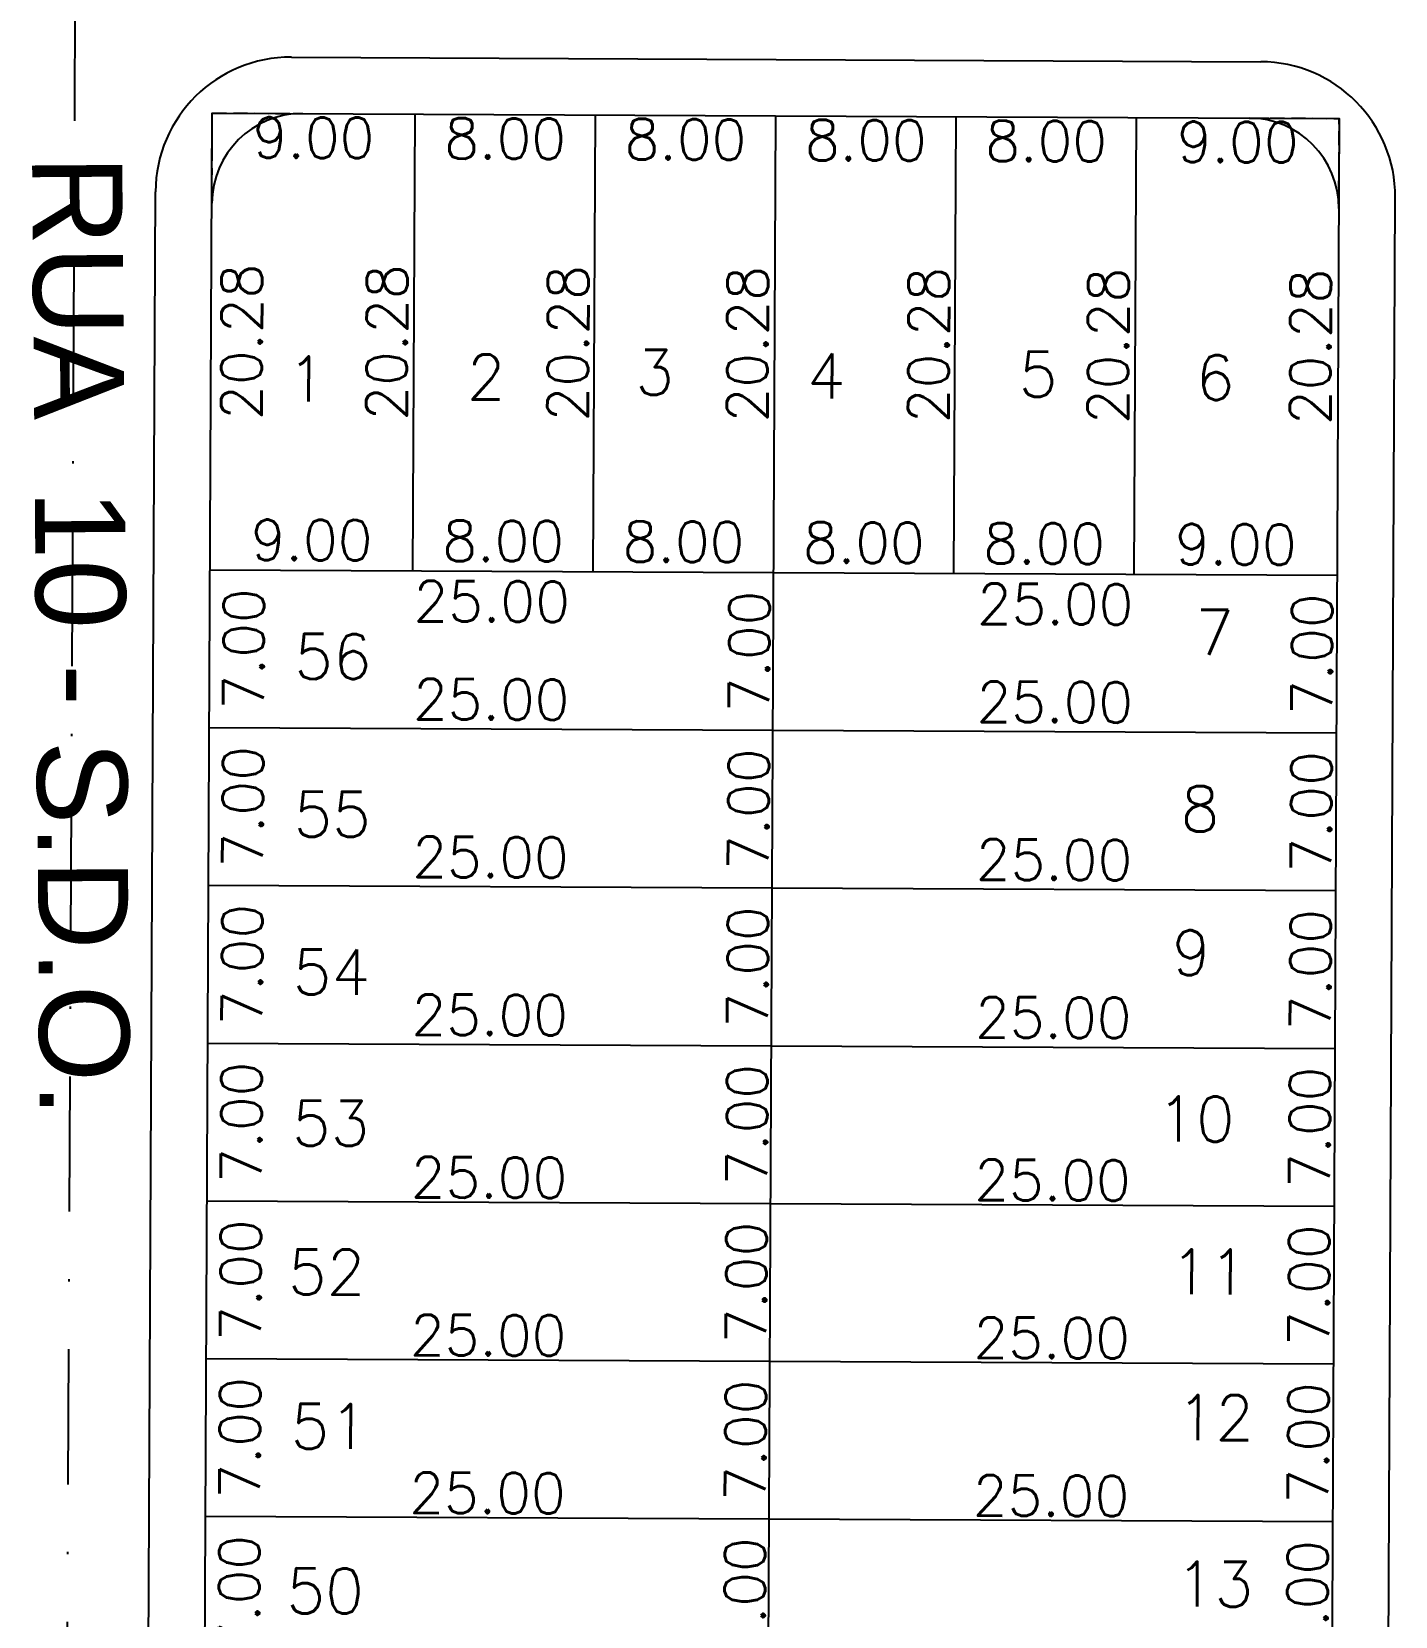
# Model space of a CAD drawing. Header units: millimetres. Extents: x -4430026 to 4783824, y 584 to 9593110.
# Drawn here: x 2183.5 to 2244, y 1645.1 to 1715.4 of the extents above; entities that cross this region are included whole.
import ezdxf
from ezdxf.enums import TextEntityAlignment as Align

# ---------------------------------------------------------------- set-up
doc = ezdxf.new("R2010")
doc.units = ezdxf.units.MM
for name, pattern in [('DASHDOT', [1, 0.5, -0.25, 0, -0.25]), ('HIDDEN', [0.375, 0.25, -0.125]), ('HIDDEN2', [0.1875, 0.125, -0.0625])]:
    doc.linetypes.add(name, pattern=pattern)
for name, color, linetype in [('boundary filipe', 6, 'Continuous'), ('Calçada', 1, 'Continuous'), ('CANTOS', 9, 'HIDDEN'), ('Cota', 8, 'Continuous'), ('COTAS', 8, 'Continuous'), ('curvas', 4, 'Continuous'), ('Lotes', 2, 'Continuous'), ('Nomes de Ruas', 3, 'Continuous'), ('Numero de lotes', 5, 'Continuous'), ('Projeção', 8, 'HIDDEN2'), ('QUADRA', 4, 'Continuous')]:
    doc.layers.add(name, color=color, linetype=linetype)
doc.styles.add('arcad1', font='romans.shx')
doc.styles.add('ARIAL', font='arial.ttf', dxfattribs={"height": 0.25})
doc.styles.add('ROMANS', font='romans.shx')
doc.dimstyles.new('BOLA100', dxfattribs={"dimscale": 0, "dimtxt": 1.9, "dimasz": 0.18, "dimexe": 0.18, "dimexo": 0.063, "dimgap": 0, "dimtad": 1, "dimzin": 4, "dimdsep": 46, "dimtxsty": 'ROMANS', "dimcen": 0.09, "dimse1": 1, "dimse2": 1, "dimsd1": 1, "dimsd2": 1, "dimclrt": 256, "dimaunit": 1, "dimadec": 4, "dimazin": 0, "dimtfac": 1.2, "dimtix": 1, "dimtmove": 2, "dimatfit": 3, "dimfxl": 1, "dimtvp": 2, "dimtolj": 1, "dimtzin": 4, "dimarcsym": 0})
doc.dimstyles.get("Standard").update_dxf_attribs({"dimtxt": 0.18, "dimasz": 0.18, "dimexe": 0.18, "dimexo": 0.0625, "dimgap": 0.09, "dimtad": 0, "dimtih": 1, "dimtoh": 1, "dimdec": 4, "dimzin": 0, "dimdsep": 46, "dimtxsty": 'Standard', "dimcen": 0.09, "dimadec": 0, "dimazin": 0, "dimtfac": 1, "dimtdec": 4, "dimtofl": 0, "dimtmove": 0, "dimatfit": 3, "dimfxl": 1, "dimtolj": 1, "dimtzin": 0, "dimarcsym": 0})

# ---------------------------------------------------------------- blocks, each defined once
blk = doc.blocks.new('*D14069')
at = {"layer": 'DEFPOINTS', "color": 0, "linetype": 'ByBlock'}
for p in [(2185.456, 1722.27), (2184.43, 1505.75), (2186.709, 1505.739)]:
    blk.add_point(p, dxfattribs=at)
at = {"layer": 'COTAS', "linetype": 'ByBlock', "insert": (2186.272, 1614.004), "char_height": 1.9, "attachment_point": 5, "rotation": 89.72858, "style": 'ROMANS'}
blk.add_mtext('\\A1;216.52', dxfattribs=at)
blk = doc.blocks.new('*D9906')
at = {"layer": 'DEFPOINTS', "color": 0}
for p in [(2191.506, 1711.792), (2196.456, 1711.768), (2191.41, 1691.515)]:
    blk.add_point(p, dxfattribs=at)
at = {"layer": 'Cota', "color": 41, "insert": (2192.808, 1701.647), "char_height": 1.8, "attachment_point": 5, "rotation": 89.72858, "style": 'ROMANS'}
blk.add_mtext('\\A1;20.28', dxfattribs=at)
blk = doc.blocks.new('*D9907')
at = {"layer": 'DEFPOINTS', "color": 0}
for p in [(2200.506, 1711.749), (2200.41, 1691.472), (2202.802, 1691.461)]:
    blk.add_point(p, dxfattribs=at)
at = {"layer": 'Cota', "color": 41, "insert": (2199.25, 1701.616), "char_height": 1.8, "attachment_point": 5, "rotation": 89.72858, "style": 'ROMANS'}
blk.add_mtext('\\A1;20.28', dxfattribs=at)
blk = doc.blocks.new('*D9908')
at = {"layer": 'DEFPOINTS', "color": 0}
for p in [(2208.506, 1711.711), (2208.41, 1691.435), (2210.836, 1691.423)]:
    blk.add_point(p, dxfattribs=at)
at = {"layer": 'Cota', "color": 41, "insert": (2207.284, 1701.578), "char_height": 1.8, "attachment_point": 5, "rotation": 89.72858, "style": 'ROMANS'}
blk.add_mtext('\\A1;20.28', dxfattribs=at)
blk = doc.blocks.new('*D9909')
at = {"layer": 'DEFPOINTS', "color": 0}
for p in [(2216.506, 1711.673), (2216.41, 1691.397), (2218.801, 1691.385)]:
    blk.add_point(p, dxfattribs=at)
at = {"layer": 'Cota', "color": 41, "insert": (2215.249, 1701.541), "char_height": 1.8, "attachment_point": 5, "rotation": 89.72858, "style": 'ROMANS'}
blk.add_mtext('\\A1;20.28', dxfattribs=at)
blk = doc.blocks.new('*D9910')
at = {"layer": 'DEFPOINTS', "color": 0}
for p in [(2224.506, 1711.635), (2224.41, 1691.359), (2226.835, 1691.347)]:
    blk.add_point(p, dxfattribs=at)
at = {"layer": 'Cota', "color": 41, "insert": (2223.284, 1701.503), "char_height": 1.8, "attachment_point": 5, "rotation": 89.72858, "style": 'ROMANS'}
blk.add_mtext('\\A1;20.28', dxfattribs=at)
blk = doc.blocks.new('*D9911')
at = {"layer": 'DEFPOINTS', "color": 0}
for p in [(2232.506, 1711.597), (2232.41, 1691.321), (2234.801, 1691.31)]:
    blk.add_point(p, dxfattribs=at)
at = {"layer": 'Cota', "color": 41, "insert": (2231.249, 1701.465), "char_height": 1.8, "attachment_point": 5, "rotation": 89.72858, "style": 'ROMANS'}
blk.add_mtext('\\A1;20.28', dxfattribs=at)
blk = doc.blocks.new('*D9912')
at = {"layer": 'DEFPOINTS', "color": 0}
for p in [(2241.447, 1711.555), (2241.351, 1691.278), (2243.776, 1691.267)]:
    blk.add_point(p, dxfattribs=at)
at = {"layer": 'Cota', "color": 41, "insert": (2240.224, 1701.422), "char_height": 1.8, "attachment_point": 5, "rotation": 89.72858, "style": 'ROMANS'}
blk.add_mtext('\\A1;20.28', dxfattribs=at)
blk = doc.blocks.new('*D9913')
at = {"layer": 'DEFPOINTS', "color": 0}
for p in [(2191.41, 1691.515), (2200.41, 1691.472), (2200.4, 1689.225)]:
    blk.add_point(p, dxfattribs=at)
at = {"layer": 'Cota', "color": 41, "insert": (2195.917, 1692.846), "char_height": 1.8, "attachment_point": 5, "rotation": 359.72858, "style": 'ROMANS'}
blk.add_mtext('\\A1;9.00', dxfattribs=at)
blk = doc.blocks.new('*D9914')
at = {"layer": 'DEFPOINTS', "color": 0}
for p in [(2200.41, 1691.472), (2208.41, 1691.435), (2208.4, 1689.187)]:
    blk.add_point(p, dxfattribs=at)
at = {"layer": 'Cota', "color": 41, "insert": (2204.417, 1692.806), "char_height": 1.8, "attachment_point": 5, "rotation": 359.72858, "style": 'ROMANS'}
blk.add_mtext('\\A1;8.00', dxfattribs=at)
blk = doc.blocks.new('*D9915')
at = {"layer": 'DEFPOINTS', "color": 0}
for p in [(2208.41, 1691.435), (2216.41, 1691.397), (2216.399, 1689.149)]:
    blk.add_point(p, dxfattribs=at)
at = {"layer": 'Cota', "color": 41, "insert": (2212.417, 1692.768), "char_height": 1.8, "attachment_point": 5, "rotation": 359.72858, "style": 'ROMANS'}
blk.add_mtext('\\A1;8.00', dxfattribs=at)
blk = doc.blocks.new('*D9916')
at = {"layer": 'DEFPOINTS', "color": 0}
for p in [(2216.41, 1691.397), (2224.41, 1691.359), (2224.399, 1689.111)]:
    blk.add_point(p, dxfattribs=at)
at = {"layer": 'Cota', "color": 41, "insert": (2220.416, 1692.73), "char_height": 1.8, "attachment_point": 5, "rotation": 359.72858, "style": 'ROMANS'}
blk.add_mtext('\\A1;8.00', dxfattribs=at)
blk = doc.blocks.new('*D9917')
at = {"layer": 'DEFPOINTS', "color": 0}
for p in [(2224.41, 1691.359), (2232.41, 1691.321), (2232.399, 1689.073)]:
    blk.add_point(p, dxfattribs=at)
at = {"layer": 'Cota', "color": 41, "insert": (2228.416, 1692.692), "char_height": 1.8, "attachment_point": 5, "rotation": 359.72858, "style": 'ROMANS'}
blk.add_mtext('\\A1;8.00', dxfattribs=at)
blk = doc.blocks.new('*D9918')
at = {"layer": 'DEFPOINTS', "color": 0}
for p in [(2232.41, 1691.321), (2241.41, 1691.278), (2241.399, 1689.03)]:
    blk.add_point(p, dxfattribs=at)
at = {"layer": 'Cota', "color": 41, "insert": (2236.916, 1692.652), "char_height": 1.8, "attachment_point": 5, "rotation": 359.72858, "style": 'ROMANS'}
blk.add_mtext('\\A1;9.00', dxfattribs=at)
blk = doc.blocks.new('*D9919')
at = {"layer": 'DEFPOINTS', "color": 0}
for p in [(2191.506, 1711.792), (2200.506, 1711.749), (2200.484, 1707.079)]:
    blk.add_point(p, dxfattribs=at)
at = {"layer": 'Cota', "color": 41, "insert": (2196.001, 1710.7), "char_height": 1.8, "attachment_point": 5, "rotation": 359.72858, "style": 'ROMANS'}
blk.add_mtext('\\A1;9.00', dxfattribs=at)
blk = doc.blocks.new('*D9920')
at = {"layer": 'DEFPOINTS', "color": 0}
for p in [(2200.506, 1711.749), (2208.506, 1711.711), (2208.484, 1707.041)]:
    blk.add_point(p, dxfattribs=at)
at = {"layer": 'Cota', "color": 41, "insert": (2204.501, 1710.66), "char_height": 1.8, "attachment_point": 5, "rotation": 359.72858, "style": 'ROMANS'}
blk.add_mtext('\\A1;8.00', dxfattribs=at)
blk = doc.blocks.new('*D9921')
at = {"layer": 'DEFPOINTS', "color": 0}
for p in [(2208.506, 1711.711), (2216.506, 1711.673), (2216.484, 1707.003)]:
    blk.add_point(p, dxfattribs=at)
at = {"layer": 'Cota', "color": 41, "insert": (2212.501, 1710.622), "char_height": 1.8, "attachment_point": 5, "rotation": 359.72858, "style": 'ROMANS'}
blk.add_mtext('\\A1;8.00', dxfattribs=at)
blk = doc.blocks.new('*D9922')
at = {"layer": 'DEFPOINTS', "color": 0}
for p in [(2216.506, 1711.673), (2224.506, 1711.635), (2224.484, 1706.965)]:
    blk.add_point(p, dxfattribs=at)
at = {"layer": 'Cota', "color": 41, "insert": (2220.501, 1710.584), "char_height": 1.8, "attachment_point": 5, "rotation": 359.72858, "style": 'ROMANS'}
blk.add_mtext('\\A1;8.00', dxfattribs=at)
blk = doc.blocks.new('*D9923')
at = {"layer": 'DEFPOINTS', "color": 0}
for p in [(2224.506, 1711.635), (2232.506, 1711.597), (2232.484, 1706.928)]:
    blk.add_point(p, dxfattribs=at)
at = {"layer": 'Cota', "color": 41, "insert": (2228.501, 1710.546), "char_height": 1.8, "attachment_point": 5, "rotation": 359.72858, "style": 'ROMANS'}
blk.add_mtext('\\A1;8.00', dxfattribs=at)
blk = doc.blocks.new('*D9924')
at = {"layer": 'DEFPOINTS', "color": 0}
for p in [(2232.506, 1711.597), (2241.506, 1711.555), (2241.484, 1706.885)]:
    blk.add_point(p, dxfattribs=at)
at = {"layer": 'Cota', "color": 41, "insert": (2237.001, 1710.506), "char_height": 1.8, "attachment_point": 5, "rotation": 359.72858, "style": 'ROMANS'}
blk.add_mtext('\\A1;9.00', dxfattribs=at)
blk = doc.blocks.new('*D9925')
at = {"layer": 'DEFPOINTS', "color": 0}
for p in [(2191.41, 1691.515), (2191.377, 1684.515), (2196.481, 1684.491)]:
    blk.add_point(p, dxfattribs=at)
at = {"layer": 'Cota', "color": 41, "insert": (2192.898, 1688.008), "char_height": 1.8, "attachment_point": 5, "rotation": 89.72858, "style": 'ROMANS'}
blk.add_mtext('\\A1;7.00', dxfattribs=at)
blk = doc.blocks.new('*D9926')
at = {"layer": 'DEFPOINTS', "color": 0}
for p in [(2191.377, 1684.515), (2191.344, 1677.515), (2196.448, 1677.491)]:
    blk.add_point(p, dxfattribs=at)
at = {"layer": 'Cota', "color": 41, "insert": (2192.864, 1681.008), "char_height": 1.8, "attachment_point": 5, "rotation": 89.72858, "style": 'ROMANS'}
blk.add_mtext('\\A1;7.00', dxfattribs=at)
blk = doc.blocks.new('*D9927')
at = {"layer": 'DEFPOINTS', "color": 0}
for p in [(2191.344, 1677.515), (2191.311, 1670.515), (2196.415, 1670.491)]:
    blk.add_point(p, dxfattribs=at)
at = {"layer": 'Cota', "color": 41, "insert": (2192.831, 1674.008), "char_height": 1.8, "attachment_point": 5, "rotation": 89.72858, "style": 'ROMANS'}
blk.add_mtext('\\A1;7.00', dxfattribs=at)
blk = doc.blocks.new('*D9928')
at = {"layer": 'DEFPOINTS', "color": 0}
for p in [(2191.311, 1670.515), (2191.278, 1663.515), (2196.382, 1663.491)]:
    blk.add_point(p, dxfattribs=at)
at = {"layer": 'Cota', "color": 41, "insert": (2192.798, 1667.008), "char_height": 1.8, "attachment_point": 5, "rotation": 89.72858, "style": 'ROMANS'}
blk.add_mtext('\\A1;7.00', dxfattribs=at)
blk = doc.blocks.new('*D9929')
at = {"layer": 'DEFPOINTS', "color": 0}
for p in [(2191.278, 1663.515), (2191.245, 1656.515), (2196.348, 1656.491)]:
    blk.add_point(p, dxfattribs=at)
at = {"layer": 'Cota', "color": 41, "insert": (2192.765, 1660.008), "char_height": 1.8, "attachment_point": 5, "rotation": 89.72858, "style": 'ROMANS'}
blk.add_mtext('\\A1;7.00', dxfattribs=at)
blk = doc.blocks.new('*D9930')
at = {"layer": 'DEFPOINTS', "color": 0}
for p in [(2191.245, 1656.515), (2191.211, 1649.516), (2196.315, 1649.491)]:
    blk.add_point(p, dxfattribs=at)
at = {"layer": 'Cota', "color": 41, "insert": (2192.732, 1653.008), "char_height": 1.8, "attachment_point": 5, "rotation": 89.72858, "style": 'ROMANS'}
blk.add_mtext('\\A1;7.00', dxfattribs=at)
blk = doc.blocks.new('*D9931')
at = {"layer": 'DEFPOINTS', "color": 0}
for p in [(2191.211, 1649.516), (2191.178, 1642.516), (2196.282, 1642.491)]:
    blk.add_point(p, dxfattribs=at)
at = {"layer": 'Cota', "color": 41, "insert": (2192.699, 1646.008), "char_height": 1.8, "attachment_point": 5, "rotation": 89.72858, "style": 'ROMANS'}
blk.add_mtext('\\A1;7.00', dxfattribs=at)
blk = doc.blocks.new('*D9948')
at = {"layer": 'DEFPOINTS', "color": 0}
for p in [(2213.841, 1691.409), (2213.808, 1684.409), (2218.912, 1684.385)]:
    blk.add_point(p, dxfattribs=at)
at = {"layer": 'Cota', "color": 41, "insert": (2215.329, 1687.902), "char_height": 1.8, "attachment_point": 5, "rotation": 89.72858, "style": 'ROMANS'}
blk.add_mtext('\\A1;7.00', dxfattribs=at)
blk = doc.blocks.new('*D9949')
at = {"layer": 'DEFPOINTS', "color": 0}
for p in [(2213.808, 1684.409), (2213.775, 1677.409), (2218.879, 1677.385)]:
    blk.add_point(p, dxfattribs=at)
at = {"layer": 'Cota', "color": 41, "insert": (2215.296, 1680.902), "char_height": 1.8, "attachment_point": 5, "rotation": 89.72858, "style": 'ROMANS'}
blk.add_mtext('\\A1;7.00', dxfattribs=at)
blk = doc.blocks.new('*D9950')
at = {"layer": 'DEFPOINTS', "color": 0}
for p in [(2213.775, 1677.409), (2213.742, 1670.409), (2218.846, 1670.385)]:
    blk.add_point(p, dxfattribs=at)
at = {"layer": 'Cota', "color": 41, "insert": (2215.262, 1673.902), "char_height": 1.8, "attachment_point": 5, "rotation": 89.72858, "style": 'ROMANS'}
blk.add_mtext('\\A1;7.00', dxfattribs=at)
blk = doc.blocks.new('*D9951')
at = {"layer": 'DEFPOINTS', "color": 0}
for p in [(2213.742, 1670.409), (2213.709, 1663.409), (2218.813, 1663.385)]:
    blk.add_point(p, dxfattribs=at)
at = {"layer": 'Cota', "color": 41, "insert": (2215.229, 1666.902), "char_height": 1.8, "attachment_point": 5, "rotation": 89.72858, "style": 'ROMANS'}
blk.add_mtext('\\A1;7.00', dxfattribs=at)
blk = doc.blocks.new('*D9952')
at = {"layer": 'DEFPOINTS', "color": 0}
for p in [(2213.709, 1663.409), (2213.676, 1656.409), (2218.779, 1656.385)]:
    blk.add_point(p, dxfattribs=at)
at = {"layer": 'Cota', "color": 41, "insert": (2215.196, 1659.902), "char_height": 1.8, "attachment_point": 5, "rotation": 89.72858, "style": 'ROMANS'}
blk.add_mtext('\\A1;7.00', dxfattribs=at)
blk = doc.blocks.new('*D9953')
at = {"layer": 'DEFPOINTS', "color": 0}
for p in [(2213.676, 1656.409), (2213.642, 1649.409), (2218.746, 1649.385)]:
    blk.add_point(p, dxfattribs=at)
at = {"layer": 'Cota', "color": 41, "insert": (2215.163, 1652.902), "char_height": 1.8, "attachment_point": 5, "rotation": 89.72858, "style": 'ROMANS'}
blk.add_mtext('\\A1;7.00', dxfattribs=at)
blk = doc.blocks.new('*D9954')
at = {"layer": 'DEFPOINTS', "color": 0}
for p in [(2213.642, 1649.409), (2213.609, 1642.409), (2218.713, 1642.385)]:
    blk.add_point(p, dxfattribs=at)
at = {"layer": 'Cota', "color": 41, "insert": (2215.13, 1645.902), "char_height": 1.8, "attachment_point": 5, "rotation": 89.72858, "style": 'ROMANS'}
blk.add_mtext('\\A1;7.00', dxfattribs=at)
blk = doc.blocks.new('*D10441')
at = {"layer": 'DEFPOINTS', "color": 0}
for p in [(2238.806, 1691.291), (2238.773, 1684.291), (2243.877, 1684.266)]:
    blk.add_point(p, dxfattribs=at)
at = {"layer": 'Cota', "color": 41, "insert": (2240.293, 1687.783), "char_height": 1.8, "attachment_point": 5, "rotation": 89.72858, "style": 'ROMANS'}
blk.add_mtext('\\A1;7.00', dxfattribs=at)
blk = doc.blocks.new('*D10442')
at = {"layer": 'DEFPOINTS', "color": 0}
for p in [(2238.773, 1684.291), (2238.74, 1677.291), (2243.844, 1677.267)]:
    blk.add_point(p, dxfattribs=at)
at = {"layer": 'Cota', "color": 41, "insert": (2240.26, 1680.784), "char_height": 1.8, "attachment_point": 5, "rotation": 89.72858, "style": 'ROMANS'}
blk.add_mtext('\\A1;7.00', dxfattribs=at)
blk = doc.blocks.new('*D10443')
at = {"layer": 'DEFPOINTS', "color": 0}
for p in [(2238.74, 1677.291), (2238.707, 1670.291), (2243.81, 1670.267)]:
    blk.add_point(p, dxfattribs=at)
at = {"layer": 'Cota', "color": 41, "insert": (2240.227, 1673.784), "char_height": 1.8, "attachment_point": 5, "rotation": 89.72858, "style": 'ROMANS'}
blk.add_mtext('\\A1;7.00', dxfattribs=at)
blk = doc.blocks.new('*D10444')
at = {"layer": 'DEFPOINTS', "color": 0}
for p in [(2238.707, 1670.291), (2238.673, 1663.291), (2243.777, 1663.267)]:
    blk.add_point(p, dxfattribs=at)
at = {"layer": 'Cota', "color": 41, "insert": (2240.194, 1666.784), "char_height": 1.8, "attachment_point": 5, "rotation": 89.72858, "style": 'ROMANS'}
blk.add_mtext('\\A1;7.00', dxfattribs=at)
blk = doc.blocks.new('*D10445')
at = {"layer": 'DEFPOINTS', "color": 0}
for p in [(2238.673, 1663.291), (2238.64, 1656.291), (2243.744, 1656.267)]:
    blk.add_point(p, dxfattribs=at)
at = {"layer": 'Cota', "color": 41, "insert": (2240.161, 1659.784), "char_height": 1.8, "attachment_point": 5, "rotation": 89.72858, "style": 'ROMANS'}
blk.add_mtext('\\A1;7.00', dxfattribs=at)
blk = doc.blocks.new('*D10446')
at = {"layer": 'DEFPOINTS', "color": 0}
for p in [(2238.64, 1656.291), (2238.607, 1649.291), (2243.711, 1649.267)]:
    blk.add_point(p, dxfattribs=at)
at = {"layer": 'Cota', "color": 41, "insert": (2240.127, 1652.784), "char_height": 1.8, "attachment_point": 5, "rotation": 89.72858, "style": 'ROMANS'}
blk.add_mtext('\\A1;7.00', dxfattribs=at)
blk = doc.blocks.new('*D10447')
at = {"layer": 'DEFPOINTS', "color": 0}
for p in [(2238.607, 1649.291), (2238.574, 1642.291), (2243.678, 1642.267)]:
    blk.add_point(p, dxfattribs=at)
at = {"layer": 'Cota', "color": 41, "insert": (2240.094, 1645.784), "char_height": 1.8, "attachment_point": 5, "rotation": 89.72858, "style": 'ROMANS'}
blk.add_mtext('\\A1;7.00', dxfattribs=at)
blk = doc.blocks.new('*D10481')
at = {"layer": 'DEFPOINTS', "color": 0}
for p in [(2191.207, 1648.497), (2216.206, 1648.379), (2216.199, 1646.903)]:
    blk.add_point(p, dxfattribs=at)
at = {"layer": 'Cota', "color": 41, "insert": (2203.717, 1650.562), "char_height": 1.8, "attachment_point": 5, "rotation": 359.72858, "style": 'ROMANS'}
blk.add_mtext('\\A1;25.00', dxfattribs=at)
blk = doc.blocks.new('*D10482')
at = {"layer": 'DEFPOINTS', "color": 0}
for p in [(2216.206, 1648.379), (2241.206, 1648.26), (2241.199, 1646.784)]:
    blk.add_point(p, dxfattribs=at)
at = {"layer": 'Cota', "color": 41, "insert": (2228.716, 1650.443), "char_height": 1.8, "attachment_point": 5, "rotation": 359.72858, "style": 'ROMANS'}
blk.add_mtext('\\A1;25.00', dxfattribs=at)
blk = doc.blocks.new('*D10483')
at = {"layer": 'DEFPOINTS', "color": 0}
for p in [(2191.24, 1655.497), (2216.24, 1655.378), (2216.233, 1653.903)]:
    blk.add_point(p, dxfattribs=at)
at = {"layer": 'Cota', "color": 41, "insert": (2203.75, 1657.562), "char_height": 1.8, "attachment_point": 5, "rotation": 359.72858, "style": 'ROMANS'}
blk.add_mtext('\\A1;25.00', dxfattribs=at)
blk = doc.blocks.new('*D10484')
at = {"layer": 'DEFPOINTS', "color": 0}
for p in [(2216.24, 1655.378), (2241.239, 1655.26), (2241.232, 1653.784)]:
    blk.add_point(p, dxfattribs=at)
at = {"layer": 'Cota', "color": 41, "insert": (2228.749, 1657.443), "char_height": 1.8, "attachment_point": 5, "rotation": 359.72858, "style": 'ROMANS'}
blk.add_mtext('\\A1;25.00', dxfattribs=at)
blk = doc.blocks.new('*D10485')
at = {"layer": 'DEFPOINTS', "color": 0}
for p in [(2191.273, 1662.497), (2216.273, 1662.378), (2216.266, 1660.903)]:
    blk.add_point(p, dxfattribs=at)
at = {"layer": 'Cota', "color": 41, "insert": (2203.783, 1664.562), "char_height": 1.8, "attachment_point": 5, "rotation": 359.72858, "style": 'ROMANS'}
blk.add_mtext('\\A1;25.00', dxfattribs=at)
blk = doc.blocks.new('*D10486')
at = {"layer": 'DEFPOINTS', "color": 0}
for p in [(2216.273, 1662.378), (2241.272, 1662.26), (2241.265, 1660.784)]:
    blk.add_point(p, dxfattribs=at)
at = {"layer": 'Cota', "color": 41, "insert": (2228.783, 1664.443), "char_height": 1.8, "attachment_point": 5, "rotation": 359.72858, "style": 'ROMANS'}
blk.add_mtext('\\A1;25.00', dxfattribs=at)
blk = doc.blocks.new('*D10487')
at = {"layer": 'DEFPOINTS', "color": 0}
for p in [(2191.307, 1669.71), (2216.307, 1669.592), (2216.3, 1668.116)]:
    blk.add_point(p, dxfattribs=at)
at = {"layer": 'Cota', "color": 41, "insert": (2203.817, 1671.775), "char_height": 1.8, "attachment_point": 5, "rotation": 359.72858, "style": 'ROMANS'}
blk.add_mtext('\\A1;25.00', dxfattribs=at)
blk = doc.blocks.new('*D10488')
at = {"layer": 'DEFPOINTS', "color": 0}
for p in [(2216.307, 1669.592), (2241.307, 1669.473), (2241.3, 1667.998)]:
    blk.add_point(p, dxfattribs=at)
at = {"layer": 'Cota', "color": 41, "insert": (2228.817, 1671.657), "char_height": 1.8, "attachment_point": 5, "rotation": 359.72858, "style": 'ROMANS'}
blk.add_mtext('\\A1;25.00', dxfattribs=at)
blk = doc.blocks.new('*D10489')
at = {"layer": 'DEFPOINTS', "color": 0}
for p in [(2191.34, 1676.71), (2216.34, 1676.592), (2216.333, 1675.116)]:
    blk.add_point(p, dxfattribs=at)
at = {"layer": 'Cota', "color": 41, "insert": (2203.85, 1678.775), "char_height": 1.8, "attachment_point": 5, "rotation": 359.72858, "style": 'ROMANS'}
blk.add_mtext('\\A1;25.00', dxfattribs=at)
blk = doc.blocks.new('*D10490')
at = {"layer": 'DEFPOINTS', "color": 0}
for p in [(2216.34, 1676.592), (2241.34, 1676.473), (2241.333, 1674.997)]:
    blk.add_point(p, dxfattribs=at)
at = {"layer": 'Cota', "color": 41, "insert": (2228.85, 1678.657), "char_height": 1.8, "attachment_point": 5, "rotation": 359.72858, "style": 'ROMANS'}
blk.add_mtext('\\A1;25.00', dxfattribs=at)
blk = doc.blocks.new('*D10491')
at = {"layer": 'DEFPOINTS', "color": 0}
for p in [(2191.373, 1683.71), (2216.373, 1683.592), (2216.366, 1682.116)]:
    blk.add_point(p, dxfattribs=at)
at = {"layer": 'Cota', "color": 41, "insert": (2203.883, 1685.775), "char_height": 1.8, "attachment_point": 5, "rotation": 359.72858, "style": 'ROMANS'}
blk.add_mtext('\\A1;25.00', dxfattribs=at)
blk = doc.blocks.new('*D10492')
at = {"layer": 'DEFPOINTS', "color": 0}
for p in [(2216.373, 1683.592), (2241.373, 1683.473), (2241.366, 1681.997)]:
    blk.add_point(p, dxfattribs=at)
at = {"layer": 'Cota', "color": 41, "insert": (2228.883, 1685.657), "char_height": 1.8, "attachment_point": 5, "rotation": 359.72858, "style": 'ROMANS'}
blk.add_mtext('\\A1;25.00', dxfattribs=at)
blk = doc.blocks.new('*D10493')
at = {"layer": 'DEFPOINTS', "color": 0}
for p in [(2191.394, 1688.058), (2216.394, 1687.939), (2216.387, 1686.463)]:
    blk.add_point(p, dxfattribs=at)
at = {"layer": 'Cota', "color": 41, "insert": (2203.904, 1690.122), "char_height": 1.8, "attachment_point": 5, "rotation": 359.72858, "style": 'ROMANS'}
blk.add_mtext('\\A1;25.00', dxfattribs=at)
blk = doc.blocks.new('*D10494')
at = {"layer": 'DEFPOINTS', "color": 0}
for p in [(2216.394, 1687.939), (2241.393, 1687.821), (2241.386, 1686.345)]:
    blk.add_point(p, dxfattribs=at)
at = {"layer": 'Cota', "color": 41, "insert": (2228.904, 1690.004), "char_height": 1.8, "attachment_point": 5, "rotation": 359.72858, "style": 'ROMANS'}
blk.add_mtext('\\A1;25.00', dxfattribs=at)
blk = doc.blocks.new('*D8770')
at = {"layer": 'DEFPOINTS', "color": 0}
for p in [(2191.506, 1711.792), (2200.506, 1711.749), (2200.484, 1707.079)]:
    blk.add_point(p, dxfattribs=at)
at = {"layer": 'Cota', "color": 41, "insert": (2196.001, 1710.7), "char_height": 1.8, "attachment_point": 5, "rotation": 359.72858, "style": 'ROMANS'}
blk.add_mtext('\\A1;9.00', dxfattribs=at)
blk = doc.blocks.new('*D8771')
at = {"layer": 'DEFPOINTS', "color": 0}
for p in [(2200.506, 1711.749), (2208.506, 1711.711), (2208.484, 1707.041)]:
    blk.add_point(p, dxfattribs=at)
at = {"layer": 'Cota', "color": 41, "insert": (2204.501, 1710.66), "char_height": 1.8, "attachment_point": 5, "rotation": 359.72858, "style": 'ROMANS'}
blk.add_mtext('\\A1;8.00', dxfattribs=at)
blk = doc.blocks.new('*D8772')
at = {"layer": 'DEFPOINTS', "color": 0}
for p in [(2208.506, 1711.711), (2216.506, 1711.673), (2216.484, 1707.003)]:
    blk.add_point(p, dxfattribs=at)
at = {"layer": 'Cota', "color": 41, "insert": (2212.501, 1710.622), "char_height": 1.8, "attachment_point": 5, "rotation": 359.72858, "style": 'ROMANS'}
blk.add_mtext('\\A1;8.00', dxfattribs=at)
blk = doc.blocks.new('*D8773')
at = {"layer": 'DEFPOINTS', "color": 0}
for p in [(2216.506, 1711.673), (2224.506, 1711.635), (2224.484, 1706.965)]:
    blk.add_point(p, dxfattribs=at)
at = {"layer": 'Cota', "color": 41, "insert": (2220.501, 1710.584), "char_height": 1.8, "attachment_point": 5, "rotation": 359.72858, "style": 'ROMANS'}
blk.add_mtext('\\A1;8.00', dxfattribs=at)
blk = doc.blocks.new('*D8774')
at = {"layer": 'DEFPOINTS', "color": 0}
for p in [(2224.506, 1711.635), (2232.506, 1711.597), (2232.484, 1706.928)]:
    blk.add_point(p, dxfattribs=at)
at = {"layer": 'Cota', "color": 41, "insert": (2228.501, 1710.546), "char_height": 1.8, "attachment_point": 5, "rotation": 359.72858, "style": 'ROMANS'}
blk.add_mtext('\\A1;8.00', dxfattribs=at)
blk = doc.blocks.new('*D8775')
at = {"layer": 'DEFPOINTS', "color": 0}
for p in [(2232.506, 1711.597), (2241.506, 1711.555), (2241.484, 1706.885)]:
    blk.add_point(p, dxfattribs=at)
at = {"layer": 'Cota', "color": 41, "insert": (2237.001, 1710.506), "char_height": 1.8, "attachment_point": 5, "rotation": 359.72858, "style": 'ROMANS'}
blk.add_mtext('\\A1;9.00', dxfattribs=at)

msp = doc.modelspace()

# ---------------------------------------------------------------- linework, layer by layer
at = {"layer": 'boundary filipe', "linetype": 'ByBlock', "elevation": 2.439}
msp.add_lwpolyline([(2190.559, 1511.886), (2191.506, 1711.791), (2241.506, 1711.554), (2240.561, 1512.177), (2190.559, 1511.886)], close=True, dxfattribs=at)
at = {"layer": 'Calçada'}
for p, q in [((2195.018, 1714.275, 2.439), (2238.018, 1714.071, 2.439)), ((2195.018, 1714.275, 2.439), (2238.018, 1714.071, 2.439)), ((2188.076, 1515.435, 2.439), (2188.99, 1708.303, 2.439)), ((2243.078, 1515.629, 2.439), (2243.989, 1708.043, 2.439))]:
    msp.add_line(p, q, dxfattribs=at)
for centre, start, end in [((2194.99, 1708.275, 2.439), 89.72858, 179.72858), ((2194.99, 1708.275, 2.439), 89.72858, 179.72858), ((2237.989, 1708.071, 2.439), 359.72858, 89.72858), ((2237.989, 1708.071, 2.439), 359.72858, 89.72858)]:
    msp.add_arc(centre, 6, start, end, dxfattribs=at)
at = {"layer": 'CANTOS', "ltscale": 2.5}
for p, q in [((2191.488, 1707.791, 2.439), (2191.506, 1711.791, 2.439)), ((2191.488, 1707.791, 2.439), (2191.506, 1711.791, 2.439)), ((2191.506, 1711.791, 2.439), (2195.506, 1711.772, 2.439)), ((2191.506, 1711.791, 2.439), (2195.506, 1711.772, 2.439)), ((2237.506, 1711.573, 2.439), (2241.506, 1711.554, 2.439)), ((2237.506, 1711.573, 2.439), (2241.506, 1711.554, 2.439)), ((2241.487, 1707.554, 2.439), (2241.506, 1711.554, 2.439)), ((2241.487, 1707.554, 2.439), (2241.506, 1711.554, 2.439))]:
    msp.add_line(p, q, dxfattribs=at)
at = {"layer": 'curvas'}
for centre, start, end in [((2195.487, 1707.772, 2.439), 89.72858, 179.72858), ((2195.487, 1707.772, 2.439), 89.72858, 179.72858), ((2237.487, 1707.573, 2.439), 359.72858, 89.72858), ((2237.487, 1707.573, 2.439), 359.72858, 89.72858)]:
    msp.add_arc(centre, 4, start, end, dxfattribs=at)
at = {"layer": 'Lotes'}
for p, q in [((2200.41, 1691.472, 2.439), (2200.506, 1711.749, 2.439)), ((2208.41, 1691.435, 2.439), (2208.506, 1711.711, 2.439)), ((2215.56, 1512.032, 2.439), (2216.506, 1711.673, 2.439)), ((2224.41, 1691.359, 2.439), (2224.506, 1711.635, 2.439)), ((2232.41, 1691.321, 2.439), (2232.506, 1711.597, 2.439)), ((2241.41, 1691.278, 2.439), (2191.41, 1691.515, 2.439)), ((2241.377, 1684.278, 2.439), (2191.377, 1684.515, 2.439)), ((2241.344, 1677.278, 2.439), (2191.344, 1677.515, 2.439)), ((2241.31, 1670.278, 2.439), (2191.311, 1670.515, 2.439)), ((2241.277, 1663.279, 2.439), (2191.278, 1663.515, 2.439)), ((2241.244, 1656.279, 2.439), (2191.245, 1656.515, 2.439)), ((2241.211, 1649.279, 2.439), (2191.211, 1649.516, 2.439))]:
    msp.add_line(p, q, dxfattribs=at)
at = {"layer": 'Projeção', "linetype": 'DASHDOT', "ltscale": 12}
msp.add_line((2184.43, 1505.75, 2.439), (2186.539, 1950.968, 2.439), dxfattribs=at)
at = {"layer": 'QUADRA', "elevation": 2.439}
msp.add_lwpolyline([(2190.559, 1511.886), (2191.506, 1711.791), (2241.506, 1711.554), (2240.561, 1512.177), (2190.559, 1511.886)], close=True, dxfattribs=at)

# ---------------------------------------------------------------- texts
at = {"layer": 'Nomes de Ruas', "extrusion": (0.018825, 0.084574, 0.996239), "style": 'ARIAL'}
msp.add_text('RUA  10 - S.D.O.', height=4, rotation=102.96746, dxfattribs=at).set_placement((-1759.838, -2135.212, 188.149))
msp.add_text('RUA  10 - S.D.O.', height=4, rotation=102.96746, dxfattribs=at).set_placement((-1759.838, -2135.212, 188.149))
at = {"layer": 'Numero de lotes', "style": 'arcad1'}
for s, p in [('1', (2195.694, 1699.997, 2.439)), ('2', (2203.657, 1700.079, 2.439)), ('3', (2211.138, 1700.285, 2.439)), ('4', (2218.738, 1700.129, 2.439)), ('5', (2228.149, 1700.204, 2.439)), ('6', (2235.999, 1700.056, 2.439)), ('7', (2235.972, 1688.751, 2.439)), ('56', (2196.862, 1687.678, 2.439)), ('8', (2235.331, 1680.921, 2.439)), ('55', (2196.829, 1680.678, 2.439)), ('9', (2234.939, 1674.537, 2.439)), ('54', (2196.796, 1673.678, 2.439)), ('53', (2196.764, 1666.97, 2.439)), ('10', (2235.143, 1667.156, 2.439)), ('52', (2196.583, 1660.369, 2.439)), ('11', (2235.728, 1660.378, 2.439)), ('51', (2196.703, 1653.521, 2.439)), ('12', (2236.006, 1653.91, 2.439)), ('13', (2235.971, 1646.518, 2.439)), ('50', (2196.516, 1646.219, 2.439))]:
    msp.add_text(s, height=2, rotation=359.72858, dxfattribs=at).set_placement(p, align=Align.MIDDLE_CENTER)

# ---------------------------------------------------------------- dimensions: what is measured, and where the dimension line sits
at = {"layer": 'Cota'}
for base, p1, p2, angle, picture, middle in [((2196.456, 1711.768, 2.439), (2191.41, 1691.515, 2.439), (2191.506, 1711.792, 2.439), 89.72858, '*D9906', (2192.808, 1701.647, 2.439)), ((2200.484, 1707.079, 2.439), (2191.506, 1711.792, 2.439), (2200.506, 1711.749, 2.439), 359.72858, '*D9919', (2196.001, 1710.7, 2.439)), ((2200.484, 1707.079, 2.439), (2191.506, 1711.792, 2.439), (2200.506, 1711.749, 2.439), 359.72858, '*D8770', (2196.001, 1710.7, 2.439)), ((2202.802, 1691.461, 2.439), (2200.506, 1711.749, 2.439), (2200.41, 1691.472, 2.439), 89.72858, '*D9907', (2199.25, 1701.616, 2.439)), ((2208.484, 1707.041, 2.439), (2200.506, 1711.749, 2.439), (2208.506, 1711.711, 2.439), 359.72858, '*D9920', (2204.501, 1710.66, 2.439)), ((2208.484, 1707.041, 2.439), (2200.506, 1711.749, 2.439), (2208.506, 1711.711, 2.439), 359.72858, '*D8771', (2204.501, 1710.66, 2.439)), ((2210.836, 1691.423, 2.439), (2208.506, 1711.711, 2.439), (2208.41, 1691.435, 2.439), 89.72858, '*D9908', (2207.284, 1701.578, 2.439)), ((2216.484, 1707.003, 2.439), (2208.506, 1711.711, 2.439), (2216.506, 1711.673, 2.439), 359.72858, '*D9921', (2212.501, 1710.622, 2.439)), ((2216.484, 1707.003, 2.439), (2208.506, 1711.711, 2.439), (2216.506, 1711.673, 2.439), 359.72858, '*D8772', (2212.501, 1710.622, 2.439)), ((2218.801, 1691.385, 2.439), (2216.506, 1711.673, 2.439), (2216.41, 1691.397, 2.439), 89.72858, '*D9909', (2215.249, 1701.541, 2.439)), ((2224.484, 1706.965, 2.439), (2216.506, 1711.673, 2.439), (2224.506, 1711.635, 2.439), 359.72858, '*D9922', (2220.501, 1710.584, 2.439)), ((2224.484, 1706.965, 2.439), (2216.506, 1711.673, 2.439), (2224.506, 1711.635, 2.439), 359.72858, '*D8773', (2220.501, 1710.584, 2.439)), ((2226.835, 1691.347, 2.439), (2224.506, 1711.635, 2.439), (2224.41, 1691.359, 2.439), 89.72858, '*D9910', (2223.284, 1701.503, 2.439)), ((2232.484, 1706.928, 2.439), (2224.506, 1711.635, 2.439), (2232.506, 1711.597, 2.439), 359.72858, '*D9923', (2228.501, 1710.546, 2.439)), ((2232.484, 1706.928, 2.439), (2224.506, 1711.635, 2.439), (2232.506, 1711.597, 2.439), 359.72858, '*D8774', (2228.501, 1710.546, 2.439)), ((2234.801, 1691.31, 2.439), (2232.506, 1711.597, 2.439), (2232.41, 1691.321, 2.439), 89.72858, '*D9911', (2231.249, 1701.465, 2.439)), ((2241.484, 1706.885, 2.439), (2232.506, 1711.597, 2.439), (2241.506, 1711.555, 2.439), 359.72858, '*D9924', (2237.001, 1710.506, 2.439)), ((2241.484, 1706.885, 2.439), (2232.506, 1711.597, 2.439), (2241.506, 1711.555, 2.439), 359.72858, '*D8775', (2237.001, 1710.506, 2.439)), ((2243.776, 1691.267, 2.439), (2241.447, 1711.555, 2.439), (2241.351, 1691.278, 2.439), 89.72858, '*D9912', (2240.224, 1701.422, 2.439)), ((2200.4, 1689.225, 2.439), (2191.41, 1691.515, 2.439), (2200.41, 1691.472, 2.439), 359.72858, '*D9913', (2195.917, 1692.846, 2.439)), ((2208.4, 1689.187, 2.439), (2200.41, 1691.472, 2.439), (2208.41, 1691.435, 2.439), 359.72858, '*D9914', (2204.417, 1692.806, 2.439)), ((2216.399, 1689.149, 2.439), (2208.41, 1691.435, 2.439), (2216.41, 1691.397, 2.439), 359.72858, '*D9915', (2212.417, 1692.768, 2.439)), ((2224.399, 1689.111, 2.439), (2216.41, 1691.397, 2.439), (2224.41, 1691.359, 2.439), 359.72858, '*D9916', (2220.416, 1692.73, 2.439)), ((2232.399, 1689.073, 2.439), (2224.41, 1691.359, 2.439), (2232.41, 1691.321, 2.439), 359.72858, '*D9917', (2228.416, 1692.692, 2.439)), ((2241.399, 1689.03, 2.439), (2232.41, 1691.321, 2.439), (2241.41, 1691.278, 2.439), 359.72858, '*D9918', (2236.916, 1692.652, 2.439)), ((2196.481, 1684.491, 2.439), (2191.41, 1691.515, 2.439), (2191.377, 1684.515, 2.439), 89.72858, '*D9925', (2192.898, 1688.008, 2.439)), ((2218.912, 1684.385, 2.439), (2213.841, 1691.409, 2.439), (2213.808, 1684.409, 2.439), 89.72858, '*D9948', (2215.329, 1687.902, 2.439)), ((2241.386, 1686.345, 2.439), (2216.394, 1687.939, 2.439), (2241.393, 1687.821, 2.439), 179.72858, '*D10494', (2228.904, 1690.004, 2.439)), ((2243.877, 1684.266, 2.439), (2238.806, 1691.291, 2.439), (2238.773, 1684.291, 2.439), 89.72858, '*D10441', (2240.293, 1687.783, 2.439)), ((2241.366, 1681.997, 2.439), (2216.373, 1683.592, 2.439), (2241.373, 1683.473, 2.439), 179.72858, '*D10492', (2228.883, 1685.657, 2.439)), ((2196.448, 1677.491, 2.439), (2191.377, 1684.515, 2.439), (2191.344, 1677.515, 2.439), 89.72858, '*D9926', (2192.864, 1681.008, 2.439)), ((2218.879, 1677.385, 2.439), (2213.808, 1684.409, 2.439), (2213.775, 1677.409, 2.439), 89.72858, '*D9949', (2215.296, 1680.902, 2.439)), ((2243.844, 1677.267, 2.439), (2238.773, 1684.291, 2.439), (2238.74, 1677.291, 2.439), 89.72858, '*D10442', (2240.26, 1680.784, 2.439)), ((2241.333, 1674.997, 2.439), (2216.34, 1676.592, 2.439), (2241.34, 1676.473, 2.439), 179.72858, '*D10490', (2228.85, 1678.657, 2.439)), ((2196.415, 1670.491, 2.439), (2191.344, 1677.515, 2.439), (2191.311, 1670.515, 2.439), 89.72858, '*D9927', (2192.831, 1674.008, 2.439)), ((2218.846, 1670.385, 2.439), (2213.775, 1677.409, 2.439), (2213.742, 1670.409, 2.439), 89.72858, '*D9950', (2215.262, 1673.902, 2.439)), ((2243.81, 1670.267, 2.439), (2238.74, 1677.291, 2.439), (2238.707, 1670.291, 2.439), 89.72858, '*D10443', (2240.227, 1673.784, 2.439)), ((2241.3, 1667.998, 2.439), (2216.307, 1669.592, 2.439), (2241.307, 1669.473, 2.439), 179.72858, '*D10488', (2228.817, 1671.657, 2.439)), ((2196.382, 1663.491, 2.439), (2191.311, 1670.515, 2.439), (2191.278, 1663.515, 2.439), 89.72858, '*D9928', (2192.798, 1667.008, 2.439)), ((2218.813, 1663.385, 2.439), (2213.742, 1670.409, 2.439), (2213.709, 1663.409, 2.439), 89.72858, '*D9951', (2215.229, 1666.902, 2.439)), ((2243.777, 1663.267, 2.439), (2238.707, 1670.291, 2.439), (2238.673, 1663.291, 2.439), 89.72858, '*D10444', (2240.194, 1666.784, 2.439)), ((2241.265, 1660.784, 2.439), (2216.273, 1662.378, 2.439), (2241.272, 1662.26, 2.439), 179.72858, '*D10486', (2228.783, 1664.443, 2.439)), ((2196.348, 1656.491, 2.439), (2191.278, 1663.515, 2.439), (2191.245, 1656.515, 2.439), 89.72858, '*D9929', (2192.765, 1660.008, 2.439)), ((2218.779, 1656.385, 2.439), (2213.709, 1663.409, 2.439), (2213.676, 1656.409, 2.439), 89.72858, '*D9952', (2215.196, 1659.902, 2.439)), ((2243.744, 1656.267, 2.439), (2238.673, 1663.291, 2.439), (2238.64, 1656.291, 2.439), 89.72858, '*D10445', (2240.161, 1659.784, 2.439)), ((2241.232, 1653.784, 2.439), (2216.24, 1655.378, 2.439), (2241.239, 1655.26, 2.439), 179.72858, '*D10484', (2228.749, 1657.443, 2.439)), ((2196.315, 1649.491, 2.439), (2191.245, 1656.515, 2.439), (2191.211, 1649.516, 2.439), 89.72858, '*D9930', (2192.732, 1653.008, 2.439)), ((2218.746, 1649.385, 2.439), (2213.676, 1656.409, 2.439), (2213.642, 1649.409, 2.439), 89.72858, '*D9953', (2215.163, 1652.902, 2.439)), ((2243.711, 1649.267, 2.439), (2238.64, 1656.291, 2.439), (2238.607, 1649.291, 2.439), 89.72858, '*D10446', (2240.127, 1652.784, 2.439)), ((2241.199, 1646.784, 2.439), (2216.206, 1648.379, 2.439), (2241.206, 1648.26, 2.439), 179.72858, '*D10482', (2228.716, 1650.443, 2.439)), ((2196.282, 1642.491, 2.439), (2191.211, 1649.516, 2.439), (2191.178, 1642.516, 2.439), 89.72858, '*D9931', (2192.699, 1646.008, 2.439)), ((2218.713, 1642.385, 2.439), (2213.642, 1649.409, 2.439), (2213.609, 1642.409, 2.439), 89.72858, '*D9954', (2215.13, 1645.902, 2.439)), ((2243.678, 1642.267, 2.439), (2238.607, 1649.291, 2.439), (2238.574, 1642.291, 2.439), 89.72858, '*D10447', (2240.094, 1645.784, 2.439))]:
    dim = msp.add_linear_dim(base=base, p1=p1, p2=p2, angle=angle, dimstyle='Standard', override={"dimtxt": 1.8, "dimexo": 0.063, "dimgap": 0, "dimtih": 0, "dimtoh": 0, "dimdec": 2, "dimzin": 4, "dimtxsty": 'ROMANS', "dimse1": 1, "dimse2": 1, "dimsd1": 1, "dimsd2": 1, "dimclrt": 41, "dimtfac": 1.2, "dimtdec": 2, "dimtix": 1, "dimtofl": 1, "dimtmove": 2, "dimfxl": 0.18, "dimfxlon": 1, "dimtvp": 2, "dimtzin": 4}, dxfattribs=at)
    dim.commit()
    dim.dimension.update_dxf_attribs({"geometry": picture, "text_midpoint": middle})
for p1, p2, picture, middle in [((2191.394, 1688.058, 2.439), (2216.394, 1687.939, 2.439), '*D10493', (2203.904, 1690.122, 2.439)), ((2191.373, 1683.71, 2.439), (2216.373, 1683.592, 2.439), '*D10491', (2203.883, 1685.775, 2.439)), ((2191.34, 1676.71, 2.439), (2216.34, 1676.592, 2.439), '*D10489', (2203.85, 1678.775, 2.439)), ((2191.307, 1669.71, 2.439), (2216.307, 1669.592, 2.439), '*D10487', (2203.817, 1671.775, 2.439)), ((2191.273, 1662.497, 2.439), (2216.273, 1662.378, 2.439), '*D10485', (2203.783, 1664.562, 2.439)), ((2191.24, 1655.497, 2.439), (2216.24, 1655.378, 2.439), '*D10483', (2203.75, 1657.562, 2.439)), ((2191.207, 1648.497, 2.439), (2216.206, 1648.379, 2.439), '*D10481', (2203.717, 1650.562, 2.439))]:
    dim = msp.add_aligned_dim(p1=p1, p2=p2, distance=-1.476, dimstyle='Standard', override={"dimtxt": 1.8, "dimexo": 0.063, "dimgap": 0, "dimtih": 0, "dimtoh": 0, "dimdec": 2, "dimzin": 4, "dimtxsty": 'ROMANS', "dimse1": 1, "dimse2": 1, "dimsd1": 1, "dimsd2": 1, "dimclrt": 41, "dimtfac": 1.2, "dimtdec": 2, "dimtix": 1, "dimtofl": 1, "dimtmove": 2, "dimfxl": 0.18, "dimfxlon": 1, "dimtvp": 2, "dimtzin": 4}, dxfattribs=at)
    dim.commit()
    dim.dimension.update_dxf_attribs({"geometry": picture, "text_midpoint": middle})
at = {"layer": 'COTAS', "linetype": 'ByBlock'}
dim = msp.add_aligned_dim(p1=(2185.456, 1722.27, 2.439), p2=(2184.43, 1505.75, 2.439), distance=2.279, dimstyle='BOLA100', override={"dimscale": 1, "dimfxl": 0.18}, dxfattribs=at)
dim.commit()
dim.dimension.update_dxf_attribs({"geometry": '*D14069', "text_midpoint": (2186.272, 1614.004, 2.439)})

doc.saveas('drawing.dxf')
